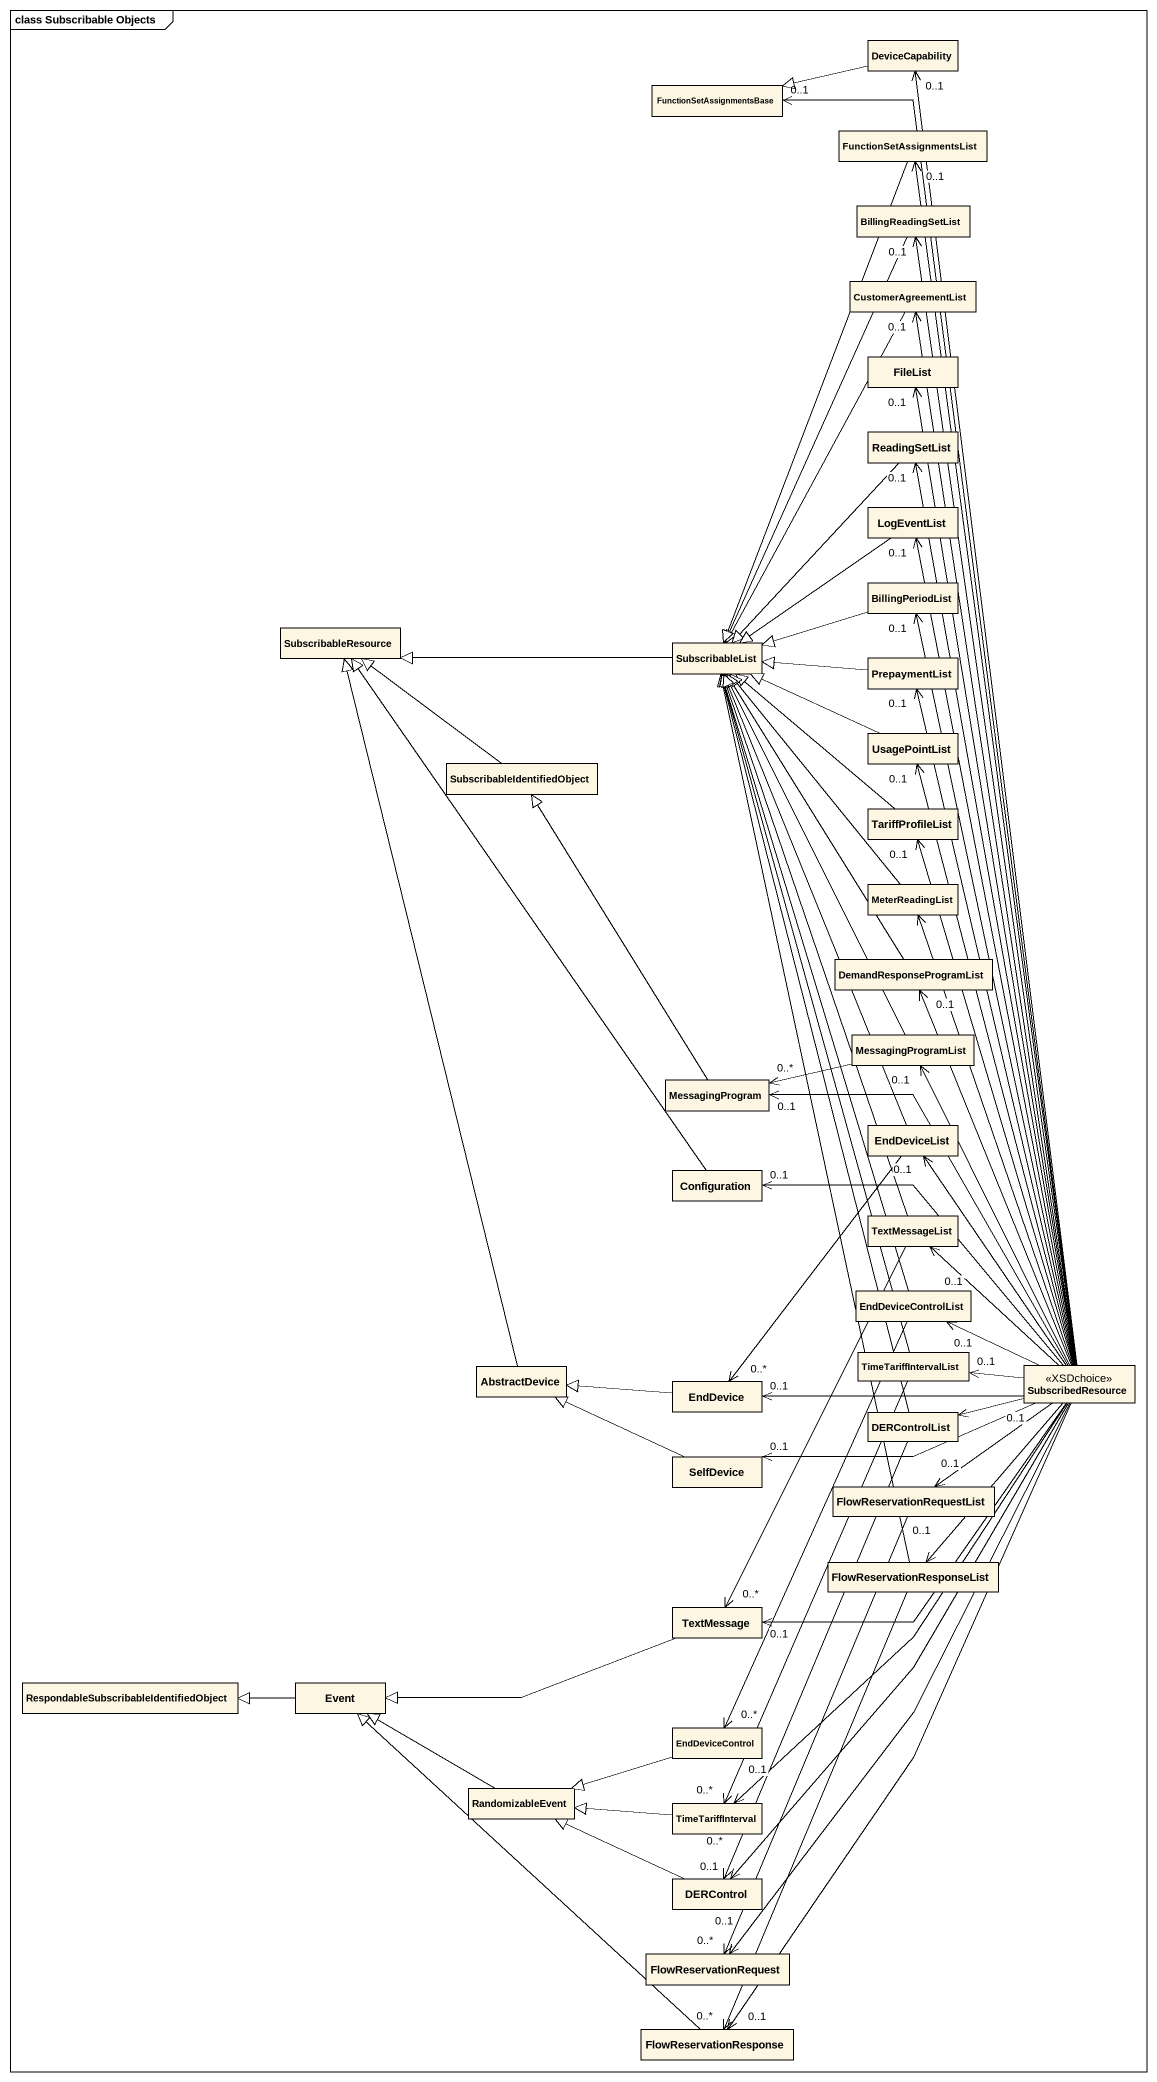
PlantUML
@startuml
mainframe class Subscribable Objects
hide circle
hide empty members
class DeviceCapability
class FunctionSetAssignmentsBase
class FunctionSetAssignmentsList
class BillingReadingSetList
class CustomerAgreementList
class FileList
class ReadingSetList
class LogEventList
class BillingPeriodList
class SubscribableResource
class SubscribableList
class PrepaymentList
class UsagePointList
class SubscribableIdentifiedObject
class TariffProfileList
class MeterReadingList
class DemandResponseProgramList
class MessagingProgramList
class MessagingProgram
class EndDeviceList
class Configuration
class TextMessageList
class EndDeviceControlList
class AbstractDevice
class EndDevice
class TimeTariffIntervalList
class SubscribedResource <<XSDchoice>>
class DERControlList
class SelfDevice
class FlowReservationRequestList
class FlowReservationResponseList
class TextMessage
class "RespondableSubscribableIdentifiedObject" as RespondableSubscribableIdent
class Event
class EndDeviceControl
class RandomizableEvent
class TimeTariffInterval
class DERControl
class FlowReservationRequest
class FlowReservationResponse
DeviceCapability -left-|> FunctionSetAssignmentsBase
FunctionSetAssignmentsList --|> SubscribableList
BillingReadingSetList --|> SubscribableList
CustomerAgreementList --|> SubscribableList
ReadingSetList --|> SubscribableList
LogEventList --|> SubscribableList
BillingPeriodList -left-|> SubscribableList
SubscribableList -left-|> SubscribableResource
PrepaymentList -left-|> SubscribableList
UsagePointList -left-|> SubscribableList
SubscribableIdentifiedObject -up-|> SubscribableResource
TariffProfileList -up-|> SubscribableList
MeterReadingList -up-|> SubscribableList
DemandResponseProgramList -up-|> SubscribableList
MessagingProgramList -up-|> SubscribableList
MessagingProgramList -left-> "0..*" MessagingProgram
MessagingProgram -up-|> SubscribableIdentifiedObject
EndDeviceList -up-|> SubscribableList
EndDeviceList --> "0..*" EndDevice
Configuration -up-|> SubscribableResource
TextMessageList -up-|> SubscribableList
TextMessageList --> "0..*" TextMessage
EndDeviceControlList -up-|> SubscribableList
EndDeviceControlList --> "0..*" EndDeviceControl
AbstractDevice -up-|> SubscribableResource
EndDevice -left-|> AbstractDevice
TimeTariffIntervalList -up-|> SubscribableList
TimeTariffIntervalList --> "0..*" TimeTariffInterval
SubscribedResource -up-> "0..1" DeviceCapability
SubscribedResource -up-> "0..1" FunctionSetAssignmentsBase
SubscribedResource -up-> "0..1" FunctionSetAssignmentsList
SubscribedResource -up-> "0..1" BillingReadingSetList
SubscribedResource -up-> "0..1" CustomerAgreementList
SubscribedResource -up-> "0..1" FileList
SubscribedResource -up-> "0..1" ReadingSetList
SubscribedResource -up-> "0..1" LogEventList
SubscribedResource -up-> "0..1" BillingPeriodList
SubscribedResource -up-> "0..1" PrepaymentList
SubscribedResource -up-> "0..1" UsagePointList
SubscribedResource -up-> "0..1" TariffProfileList
SubscribedResource -up-> MeterReadingList
SubscribedResource -up-> "0..1" DemandResponseProgramList
SubscribedResource -up-> "0..1" MessagingProgramList
SubscribedResource -up-> "0..1" MessagingProgram
SubscribedResource -up-> "0..1" EndDeviceList
SubscribedResource -left-> "0..1" Configuration
SubscribedResource -up-> "0..1" TextMessageList
SubscribedResource -left-> "0..1" EndDeviceControlList
SubscribedResource -left-> "0..1" EndDevice
SubscribedResource -left-> "0..1" TimeTariffIntervalList
SubscribedResource -left-> "0..1" DERControlList
SubscribedResource -left-> "0..1" SelfDevice
SubscribedResource --> "0..1" FlowReservationRequestList
SubscribedResource --> "0..1" FlowReservationResponseList
SubscribedResource --> "0..1" TextMessage
SubscribedResource --> "0..1" TimeTariffInterval
SubscribedResource --> "0..1" DERControl
SubscribedResource --> "0..1" FlowReservationRequest
SubscribedResource --> "0..1" FlowReservationResponse
DERControlList -up-|> SubscribableList
DERControlList --> "0..*" DERControl
SelfDevice -left-|> AbstractDevice
FlowReservationRequestList --> "0..*" FlowReservationRequest
FlowReservationResponseList -up-|> SubscribableList
FlowReservationResponseList --> "0..*" FlowReservationResponse
TextMessage -left-|> Event
Event -left-|> RespondableSubscribableIdent
EndDeviceControl -left-|> RandomizableEvent
RandomizableEvent -left-|> Event
TimeTariffInterval -left-|> RandomizableEvent
DERControl -left-|> RandomizableEvent
FlowReservationResponse -up-|> Event
@enduml
